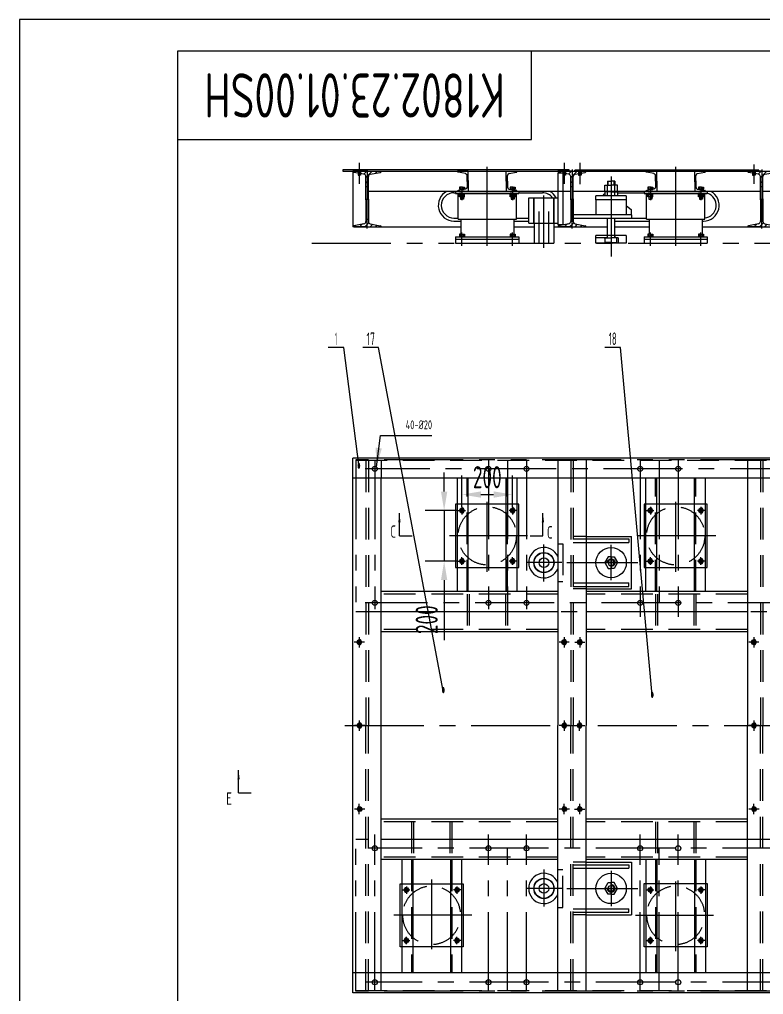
# Model space of a CAD drawing. Header units: millimetres. Extents: x 0 to 10500, y -288 to 7425.
# Drawn here: x 0 to 2942, y 3571 to 7425 of the extents above; entities that cross this region are included whole.
import ezdxf
from ezdxf.enums import TextEntityAlignment as Align

# ---------------------------------------------------------------- set-up
doc = ezdxf.new("R2010")
doc.units = ezdxf.units.MM
doc.header["$LTSCALE"] = 250
for name, pattern in [('F', [0.75, 0.5, -0.25]), ('G', [2, 1.25, -0.25, 0.25, -0.25]), ('K', [2.5, 1.25, -0.25, 0.25, -0.25, 0.25, -0.25])]:
    doc.linetypes.add(name, pattern=pattern)
for name, color, linetype in [('01', 7, 'Continuous'), ('02', 1, 'Continuous'), ('04', 2, 'F'), ('05', 142, 'G'), ('07', 6, 'K'), ('08', 1, 'Continuous'), ('11', 3, 'Continuous'), ('14', 3, 'Continuous')]:
    doc.layers.add(name, color=color, linetype=linetype)
doc.styles.get("Standard").update_dxf_attribs({"font": 'isocp', "width": 0.707, "bigfont": 'intecad.shx'})
doc.dimstyles.new('INTE', dxfattribs={"dimscale": 25, "dimtxt": 3.5, "dimasz": 3, "dimexe": 3, "dimexo": 0, "dimgap": 1, "dimtad": 1, "dimdsep": 46, "dimtxsty": 'Standard', "dimcen": 0, "dimclrd": 1, "dimclre": 1, "dimclrt": 3, "dimaunit": 1, "dimadec": 0, "dimazin": 0, "dimtfac": 1, "dimtmove": 0, "dimatfit": 0, "dimfxl": 0, "dimarcsym": 0})

# ---------------------------------------------------------------- blocks, each defined once
blk = doc.blocks.new('*U17')
at = {"layer": '01'}
for p, q in [((0, 10), (-9, 4.8)), ((-9, 4.8), (-9, 0)), ((-9, -4.8), (-9, 0)), ((9, 4.8), (0, 10)), ((9, 0), (9, 4.8)), ((0, -10), (-9, -4.8)), ((9, -4.8), (0, -10)), ((9, 0), (9, -4.8))]:
    blk.add_line(p, q, dxfattribs=at)
blk.add_circle((0, 0), 4.8, dxfattribs=at)
at = {"layer": '02'}
blk.add_arc((0, 0), 6, 266.5577, 182.6113, dxfattribs=at)
at = {"layer": '05'}
for p, q in [((9.6, 0), (-9.8, 0)), ((0, 10.6), (0, -10.5))]:
    blk.add_line(p, q, dxfattribs=at)
blk = doc.blocks.new('dd')
at = {"layer": '01', "color": 7, "linetype": 'Continuous'}
for p, q in [((1485.6, 8179.1), (1235.6, 8179.1)), ((1235.6, 8129.1), (1235.6, 7979.1)), ((1235.6, 7929.1), (1485.6, 7929.1))]:
    blk.add_line(p, q, dxfattribs=at)
blk.add_lwpolyline([(1485.6, 7979.1), (1485.6, 8129.1)], dxfattribs=at)
at = {"layer": '04', "color": 2, "linetype": 'F'}
for p, q in [((1235.6, 8179.1), (1235.6, 8129.1)), ((1485.6, 8129.1), (1485.6, 8179.1)), ((1235.6, 7979.1), (1235.6, 7929.1))]:
    blk.add_line(p, q, dxfattribs=at)
blk.add_lwpolyline([(1485.6, 7929.1), (1485.6, 7979.1)], dxfattribs=at)
blk.add_circle((1360.6, 8054.1), 115, dxfattribs=at)
at = {"layer": '05'}
for p, q in [((1260.6, 8171.8), (1260.6, 8140.3)), ((1360.6, 7894.9), (1360.6, 8203.2)), ((1460.6, 8171.8), (1460.6, 8140.3)), ((1246.2, 8154.1), (1275.8, 8154.1)), ((1474.9, 8154.1), (1445.3, 8154.1)), ((1218.9, 8054.1), (1494.5, 8054.1)), ((1246.2, 7954.1), (1275.8, 7954.1)), ((1260.6, 7936.3), (1260.6, 7967.9)), ((1474.9, 7954.1), (1445.3, 7954.1)), ((1460.6, 7936.3), (1460.6, 7967.9))]:
    blk.add_line(p, q, dxfattribs=at)
at = {"layer": '01', "rotation": 180}
for p in [(1260.6, 8154.1), (1460.6, 8154.1), (1260.6, 7954.1), (1460.6, 7954.1)]:
    blk.add_blockref('*U17', p, dxfattribs=at)
blk = doc.blocks.new('*U21')
at = {"layer": '01'}
for p, q in [((0, 25.4), (-23, 12.1)), ((-23, 12.1), (-23, 0)), ((-23, -12.1), (-23, 0)), ((23, 12.1), (0, 25.4)), ((23, 0), (23, 12.1)), ((0, -25.4), (-23, -12.1)), ((23, -12.1), (0, -25.4)), ((23, 0), (23, -12.1))]:
    blk.add_line(p, q, dxfattribs=at)
blk.add_circle((0, 0), 12, dxfattribs=at)
at = {"layer": '02'}
blk.add_arc((0, 0), 15, 269.245, 180.6744, dxfattribs=at)
at = {"layer": '05'}
for p, q in [((23.2, 0), (-23.3, 0)), ((0, 25.6), (0, -25.7))]:
    blk.add_line(p, q, dxfattribs=at)
blk = doc.blocks.new('*U125')
at = {"layer": '01'}
for p, q in [((0, 110), (-56, 110)), ((-12.5, 97.8), (-52.1, 105.3)), ((-4.8, 0), (-4.8, 88.5)), ((0, 110), (56, 110)), ((4.8, 0), (4.8, 88.5)), ((12.5, 97.8), (52.1, 105.3)), ((-4.8, 0), (-4.8, -88.5)), ((4.8, 0), (4.8, -88.5)), ((0, -110), (-56, -110)), ((-12.5, -97.8), (-52.1, -105.3)), ((0, -110), (56, -110)), ((12.5, -97.8), (52.1, -105.3))]:
    blk.add_line(p, q, dxfattribs=at)
for centre, radius, start, end in [((-51.2, 110), 4.8, 180, 259.2944), ((-14.3, 88.5), 9.5, 0, 79.2944), ((14.3, 88.5), 9.5, 100.7056, 180), ((51.2, 110), 4.8, 280.7056, 360), ((-51.2, -110), 4.8, 100.7056, 180), ((-14.3, -88.5), 9.5, 280.7056, 0), ((14.3, -88.5), 9.5, 180, 259.2944), ((51.2, -110), 4.8, 0, 79.2944)]:
    blk.add_arc(centre, radius, start, end, dxfattribs=at)
at = {"layer": '05'}
for p, q in [((0, 116.9), (0, 0)), ((-7.9, 0), (7.2, 0)), ((0, -116.9), (0, 0))]:
    blk.add_line(p, q, dxfattribs=at)
blk = doc.blocks.new('*U126')
at = {"layer": '01'}
for p, q in [((0, 110), (-56, 110)), ((-12.5, 97.8), (-52.1, 105.3)), ((-4.8, 0), (-4.8, 88.5)), ((0, 110), (56, 110)), ((4.8, 0), (4.8, 88.5)), ((12.5, 97.8), (52.1, 105.3)), ((-4.8, 0), (-4.8, -88.5)), ((4.8, 0), (4.8, -88.5)), ((0, -110), (-56, -110)), ((-12.5, -97.8), (-52.1, -105.3)), ((0, -110), (56, -110)), ((12.5, -97.8), (52.1, -105.3))]:
    blk.add_line(p, q, dxfattribs=at)
for centre, radius, start, end in [((-51.2, 110), 4.8, 180, 259.2944), ((-14.3, 88.5), 9.5, 0, 79.2944), ((14.3, 88.5), 9.5, 100.7056, 180), ((51.2, 110), 4.8, 280.7056, 360), ((-51.2, -110), 4.8, 100.7056, 180), ((-14.3, -88.5), 9.5, 280.7056, 0), ((14.3, -88.5), 9.5, 180, 259.2944), ((51.2, -110), 4.8, 0, 79.2944)]:
    blk.add_arc(centre, radius, start, end, dxfattribs=at)
at = {"layer": '05'}
for p, q in [((0, 116.9), (0, 0)), ((-7.9, 0), (7.2, 0)), ((0, -116.9), (0, 0))]:
    blk.add_line(p, q, dxfattribs=at)
blk = doc.blocks.new('*U127')
at = {"layer": '01'}
for p, q in [((0, 110), (-56, 110)), ((-12.5, 97.8), (-52.1, 105.3)), ((-4.8, 0), (-4.8, 88.5)), ((0, 110), (56, 110)), ((4.8, 0), (4.8, 88.5)), ((12.5, 97.8), (52.1, 105.3)), ((-4.8, 0), (-4.8, -88.5)), ((4.8, 0), (4.8, -88.5)), ((0, -110), (-56, -110)), ((-12.5, -97.8), (-52.1, -105.3)), ((0, -110), (56, -110)), ((12.5, -97.8), (52.1, -105.3))]:
    blk.add_line(p, q, dxfattribs=at)
for centre, radius, start, end in [((-51.2, 110), 4.8, 180, 259.2944), ((-14.3, 88.5), 9.5, 0, 79.2944), ((14.3, 88.5), 9.5, 100.7056, 180), ((51.2, 110), 4.8, 280.7056, 360), ((-51.2, -110), 4.8, 100.7056, 180), ((-14.3, -88.5), 9.5, 280.7056, 0), ((14.3, -88.5), 9.5, 180, 259.2944), ((51.2, -110), 4.8, 0, 79.2944)]:
    blk.add_arc(centre, radius, start, end, dxfattribs=at)
at = {"layer": '05'}
for p, q in [((0, 116.9), (0, 0)), ((-7.9, 0), (7.2, 0)), ((0, -116.9), (0, 0))]:
    blk.add_line(p, q, dxfattribs=at)
blk = doc.blocks.new('434')
at = {"layer": '01', "color": 7, "linetype": 'Continuous'}
blk.add_circle((1232.4, 3521.4), 7, dxfattribs=at)
at = {"layer": '01'}
blk.add_circle((1232.4, 3521.4), 4.8, dxfattribs=at)
at = {"layer": '02'}
blk.add_arc((1232.4, 3521.4), 6, 356.5577, 272.6113, dxfattribs=at)
at = {"layer": '04', "color": 2, "linetype": 'F'}
for p, q in [((1227.5, 3530.4), (1222.4, 3521.4)), ((1222.4, 3521.4), (1227.5, 3512.4)), ((1232.4, 3530.4), (1227.5, 3530.4)), ((1227.5, 3512.4), (1232.4, 3512.4)), ((1232.4, 3530.4), (1237.2, 3530.4)), ((1237.2, 3512.4), (1232.4, 3512.4)), ((1237.2, 3530.4), (1242.4, 3521.4)), ((1242.4, 3521.4), (1237.2, 3512.4))]:
    blk.add_line(p, q, dxfattribs=at)
at = {"layer": '05'}
for p, q in [((1221.8, 3521.4), (1242.9, 3521.4)), ((1232.4, 3530.9), (1232.4, 3511.6))]:
    blk.add_line(p, q, dxfattribs=at)
blk = doc.blocks.new('*U115')
at = {"layer": '01'}
for p, q in [((-9.2, 3.1), (-9.2, 0)), ((0, 3.1), (-9.2, 3.1)), ((-9.2, 0), (0, 0)), ((0, 0), (-1.8, 3.1)), ((0, 3.1), (1.8, 0)), ((0, 3.1), (9.2, 3.1)), ((9.2, 0), (0, 0)), ((9.2, 3.1), (9.2, 0))]:
    blk.add_line(p, q, dxfattribs=at)
at = {"layer": '05'}
blk.add_line((0, 5.2), (0, -2.1), dxfattribs=at)
blk = doc.blocks.new('M')
at = {"layer": '04', "color": 2, "linetype": 'F'}
for p, q in [((5590.6, 9487.6), (5633.6, 9487.6)), ((5590.6, 9447.6), (5590.6, 9487.6)), ((5602.1, 9478.3), (5630.3, 9483.6)), ((5590.6, 9447.6), (5590.6, 9407.6)), ((5595.6, 9447.6), (5595.6, 9470.4)), ((5595.6, 9447.6), (5595.6, 9424.7)), ((5590.6, 9407.6), (5633.6, 9407.6)), ((5602.1, 9416.8), (5630.3, 9411.5))]:
    blk.add_line(p, q, dxfattribs=at)
for centre, radius, start, end in [((5629.6, 9487.6), 4, 280.7056, 0), ((5603.6, 9470.4), 8, 100.7056, 180), ((5603.6, 9424.7), 8, 180, 259.2944), ((5629.6, 9407.6), 4, 0, 79.2944)]:
    blk.add_arc(centre, radius, start, end, dxfattribs=at)
at = {"layer": '05', "color": 4, "linetype": 'G'}
blk.add_line((5588.5, 9447.6), (5597.2, 9447.6), dxfattribs=at)
blk = doc.blocks.new('*D139')
at = {"layer": '08', "color": 1, "lineweight": -2}
for p, q in [((1749.6, 5498.2), (1749.6, 5622)), ((1949.6, 5498.2), (1949.6, 5622)), ((1824.6, 5547), (1874.6, 5547))]:
    blk.add_line(p, q, dxfattribs=at)
at = {"layer": '08', "color": 1}
for points in [[(1824.6, 5559.5), (1824.6, 5534.5), (1749.6, 5547)], [(1874.6, 5559.5), (1874.6, 5534.5), (1949.6, 5547)]]:
    blk.add_solid(points, dxfattribs=at)
at = {"layer": 'Defpoints', "color": 0}
for p in [(1949.6, 5547), (1749.6, 5498.2), (1949.6, 5498.2)]:
    blk.add_point(p, dxfattribs=at)
at = {"layer": '08', "color": 3, "insert": (1849.6, 5615.7), "char_height": 87.5, "attachment_point": 5}
blk.add_mtext('200', dxfattribs=at)
blk = doc.blocks.new('*D140')
at = {"layer": '08', "color": 1, "lineweight": -2}
for p, q in [((1679, 5558.8), (1679, 5633.8)), ((1731.9, 5483.8), (1604, 5483.8)), ((1679, 5483.8), (1679, 5283.8)), ((1731.9, 5283.8), (1604, 5283.8)), ((1679, 5208.8), (1679, 4970.8))]:
    blk.add_line(p, q, dxfattribs=at)
at = {"layer": '08', "color": 1}
for points in [[(1666.5, 5558.8), (1691.5, 5558.8), (1679, 5483.8)], [(1666.5, 5208.8), (1691.5, 5208.8), (1679, 5283.8)]]:
    blk.add_solid(points, dxfattribs=at)
at = {"layer": 'Defpoints', "color": 0}
for p in [(1731.9, 5483.8), (1679, 5283.8), (1731.9, 5283.8)]:
    blk.add_point(p, dxfattribs=at)
at = {"layer": '08', "color": 3, "insert": (1610.2, 5052.3), "char_height": 87.5, "attachment_point": 5, "rotation": 90}
blk.add_mtext('200', dxfattribs=at)
blk = doc.blocks.new('*U165', base_point=(251.96, 168.31))
at = {"layer": '01'}
for p, q in [((251.96, 168.31), (251.96, 182.31)), ((195.96, 168.31), (251.96, 168.31))]:
    blk.add_line(p, q, dxfattribs=at)
blk = doc.blocks.new('*U166')
at = {"layer": '01'}
for points in [[(415, 292), (25, 292)], [(25, 292), (25, 5)]]:
    blk.add_lwpolyline(points, dxfattribs=at)
at = {"layer": '02'}
for points in [[(420, 297), (0, 297)], [(0, 297), (0, 0)]]:
    blk.add_lwpolyline(points, dxfattribs=at)

msp = doc.modelspace()

# ---------------------------------------------------------------- hatches: boundary and pattern name
at = {"layer": '02', "linetype": 'Continuous'}
h = msp.add_hatch(dxfattribs=at)
h.set_pattern_fill('_USER', color=1, scale=15, angle=45, style=0, pattern_type=0)
h.set_pattern_definition([(45, (667.923, -2662.34), (-10.606602, 10.606602), [])])
edge = h.paths.add_edge_path()
edge.add_line((1369.87, 6635.233), (1379.37, 6635.233))
edge.add_line((1379.37, 6635.233), (1379.37, 6626.772))
edge.add_arc((1388.87, 6626.772), 9.5, 180, 259.294362)
edge.add_line((1387.106, 6617.437), (1426.712, 6609.95))
edge.add_arc((1425.82, 6605.233), 4.8, 0, 79.294362, ccw=False)
edge.add_line((1430.62, 6605.233), (1374.62, 6605.233))
edge.add_line((1374.62, 6605.233), (1318.62, 6605.233))
edge.add_arc((1323.42, 6605.233), 4.8, 100.705638, 180, ccw=False)
edge.add_line((1322.529, 6609.95), (1362.135, 6617.437))
edge.add_arc((1360.37, 6626.772), 9.5, 280.705638, 360)
edge.add_line((1369.87, 6626.772), (1369.87, 6635.233))
edge = h.paths.add_edge_path()
edge.add_line((1369.87, 6765.233), (1379.37, 6765.233))
edge.add_line((1379.37, 6765.233), (1379.37, 6803.694))
edge.add_arc((1388.87, 6803.694), 9.5, 100.705638, 180, ccw=False)
edge.add_line((1387.106, 6813.029), (1426.712, 6820.517))
edge.add_arc((1425.82, 6825.233), 4.8, 280.705638, 360)
edge.add_line((1430.62, 6825.233), (1374.62, 6825.233))
edge.add_line((1374.62, 6825.233), (1318.62, 6825.233))
edge.add_arc((1323.42, 6825.233), 4.8, 180, 259.294362)
edge.add_line((1322.529, 6820.517), (1362.135, 6813.029))
edge.add_arc((1360.37, 6803.694), 9.5, 0, 79.294362, ccw=False)
edge.add_line((1369.87, 6803.694), (1369.87, 6765.233))
h = msp.add_hatch(dxfattribs=at)
h.set_pattern_fill('_USER', color=1, scale=15, angle=45, style=0, pattern_type=0)
h.set_pattern_definition([(45, (1477.923, -2662.34), (-10.606602, 10.606602), [])])
edge = h.paths.add_edge_path()
edge.add_line((2179.87, 6635.233), (2189.37, 6635.233))
edge.add_line((2189.37, 6635.233), (2189.37, 6626.772))
edge.add_arc((2198.87, 6626.772), 9.5, 180, 259.294362)
edge.add_line((2197.106, 6617.437), (2236.712, 6609.95))
edge.add_arc((2235.82, 6605.233), 4.8, 0, 79.294362, ccw=False)
edge.add_line((2240.62, 6605.233), (2184.62, 6605.233))
edge.add_line((2184.62, 6605.233), (2128.62, 6605.233))
edge.add_arc((2133.42, 6605.233), 4.8, 100.705638, 180, ccw=False)
edge.add_line((2132.529, 6609.95), (2172.135, 6617.437))
edge.add_arc((2170.37, 6626.772), 9.5, 280.705638, 360)
edge.add_line((2179.87, 6626.772), (2179.87, 6635.233))
edge = h.paths.add_edge_path()
edge.add_line((2179.87, 6765.233), (2189.37, 6765.233))
edge.add_line((2189.37, 6765.233), (2189.37, 6803.694))
edge.add_arc((2198.87, 6803.694), 9.5, 100.705638, 180, ccw=False)
edge.add_line((2197.106, 6813.029), (2236.712, 6820.517))
edge.add_arc((2235.82, 6825.233), 4.8, 280.705638, 360)
edge.add_line((2240.62, 6825.233), (2184.62, 6825.233))
edge.add_line((2184.62, 6825.233), (2128.62, 6825.233))
edge.add_arc((2133.42, 6825.233), 4.8, 180, 259.294362)
edge.add_line((2132.529, 6820.517), (2172.135, 6813.029))
edge.add_arc((2170.37, 6803.694), 9.5, 0, 79.294362, ccw=False)
edge.add_line((2179.87, 6803.694), (2179.87, 6765.233))
h = msp.add_hatch(dxfattribs=at)
h.set_pattern_fill('_USER', color=1, scale=15, angle=45, style=0, pattern_type=0)
h.set_pattern_definition([(45, (2227.923, -2662.34), (-10.606602, 10.606602), [])])
edge = h.paths.add_edge_path()
edge.add_line((2929.87, 6635.233), (2939.37, 6635.233))
edge.add_line((2939.37, 6635.233), (2939.37, 6626.772))
edge.add_arc((2948.87, 6626.772), 9.5, 180, 259.294362)
edge.add_line((2947.106, 6617.437), (2986.712, 6609.95))
edge.add_arc((2985.82, 6605.233), 4.8, 0, 79.294362, ccw=False)
edge.add_line((2990.62, 6605.233), (2934.62, 6605.233))
edge.add_line((2934.62, 6605.233), (2878.62, 6605.233))
edge.add_arc((2883.42, 6605.233), 4.8, 100.705638, 180, ccw=False)
edge.add_line((2882.529, 6609.95), (2922.135, 6617.437))
edge.add_arc((2920.37, 6626.772), 9.5, 280.705638, 360)
edge.add_line((2929.87, 6626.772), (2929.87, 6635.233))
edge = h.paths.add_edge_path()
edge.add_line((2929.87, 6765.233), (2939.37, 6765.233))
edge.add_line((2939.37, 6765.233), (2939.37, 6803.694))
edge.add_arc((2948.87, 6803.694), 9.5, 100.705638, 180, ccw=False)
edge.add_line((2947.106, 6813.029), (2986.712, 6820.517))
edge.add_arc((2985.82, 6825.233), 4.8, 280.705638, 360)
edge.add_line((2990.62, 6825.233), (2934.62, 6825.233))
edge.add_line((2934.62, 6825.233), (2878.62, 6825.233))
edge.add_arc((2883.42, 6825.233), 4.8, 180, 259.294362)
edge.add_line((2882.529, 6820.517), (2922.135, 6813.029))
edge.add_arc((2920.37, 6803.694), 9.5, 0, 79.294362, ccw=False)
edge.add_line((2929.87, 6803.694), (2929.87, 6765.233))

# ---------------------------------------------------------------- linework, layer by layer
for p, q in [((1734.62, 6635.518), (1734.62, 6737.233)), ((1964.62, 6635.518), (1964.62, 6737.233)), ((2479.62, 6635.518), (2479.62, 6737.233)), ((2709.62, 6635.518), (2709.62, 6737.233))]:
    msp.add_line(p, q)
at = {"layer": '01'}
for p, q in [((2173.62, 6830.233), (1278.62, 6830.233)), ((1278.62, 6830.233), (1278.62, 6825.233)), ((1278.62, 6825.233), (2158.62, 6825.233)), ((1318.62, 6825.233), (1318.62, 6605.233)), ((2133.62, 6825.233), (3658.62, 6825.233)), ((2173.62, 6825.233), (2173.62, 6830.233)), ((2923.62, 6830.005), (2195.62, 6829.784)), ((2195.62, 6825.233), (2195.62, 6829.784)), ((2923.62, 6825.233), (2923.62, 6830.005)), ((1369.87, 6765.233), (1379.37, 6765.233)), ((2179.87, 6745.233), (1379.37, 6745.233)), ((2128.62, 6745.233), (2128.62, 6612.992)), ((2148.62, 6745.233), (2148.62, 6612.992)), ((2179.87, 6765.233), (2189.37, 6765.233)), ((2929.87, 6745.233), (2189.37, 6745.233)), ((2929.87, 6765.233), (2939.37, 6765.233)), ((3679.87, 6745.233), (2939.37, 6745.233)), ((1717.87, 6740.233), (1724.62, 6740.233)), ((1739.605, 6734.133), (1749.62, 6734.133)), ((1739.605, 6723.333), (1739.605, 6734.133)), ((1749.62, 6723.333), (1739.605, 6723.333)), ((1749.62, 6737.233), (1740.42, 6737.233)), ((1740.42, 6737.233), (1740.42, 6734.133)), ((1740.42, 6734.133), (1749.62, 6734.133)), ((1743.62, 6723.333), (1743.62, 6734.133)), ((1743.62, 6723.333), (1743.62, 6714.851)), ((1743.62, 6714.851), (1749.62, 6714.851)), ((1749.62, 6734.133), (1747.831, 6737.233)), ((1749.62, 6737.233), (1758.82, 6737.233)), ((1749.62, 6737.233), (1751.41, 6734.133)), ((1758.82, 6734.133), (1749.62, 6734.133)), ((1759.635, 6734.133), (1749.62, 6734.133)), ((1749.62, 6723.333), (1759.635, 6723.333)), ((1755.62, 6714.851), (1749.62, 6714.851)), ((1755.62, 6723.333), (1755.62, 6734.133)), ((1755.62, 6723.333), (1755.62, 6714.851)), ((1758.82, 6737.233), (1758.82, 6734.133)), ((1759.635, 6723.333), (1759.635, 6734.133)), ((1939.605, 6734.133), (1949.62, 6734.133)), ((1939.605, 6723.333), (1939.605, 6734.133)), ((1949.62, 6723.333), (1939.605, 6723.333)), ((1940.42, 6737.233), (1940.42, 6734.133)), ((1949.62, 6737.233), (1940.42, 6737.233)), ((1940.42, 6734.133), (1949.62, 6734.133)), ((1943.62, 6723.333), (1943.62, 6734.133)), ((1943.62, 6723.333), (1943.62, 6714.851)), ((1943.62, 6714.851), (1949.62, 6714.851)), ((1949.62, 6737.233), (1947.831, 6734.133)), ((1949.62, 6734.133), (1951.41, 6737.233)), ((1949.62, 6737.233), (1958.82, 6737.233)), ((1959.635, 6734.133), (1949.62, 6734.133)), ((1958.82, 6734.133), (1949.62, 6734.133)), ((1949.62, 6723.333), (1959.635, 6723.333)), ((1955.62, 6714.851), (1949.62, 6714.851)), ((1955.62, 6723.333), (1955.62, 6734.133)), ((1955.62, 6723.333), (1955.62, 6714.851)), ((1958.82, 6737.233), (1958.82, 6734.133)), ((1959.635, 6723.333), (1959.635, 6734.133)), ((1974.62, 6740.233), (2067.87, 6740.233)), ((2013.62, 6620.233), (2013.62, 6720.233)), ((2324.37, 6728.233), (2324.37, 6744.318)), ((2354.37, 6728.233), (2354.37, 6744.318)), ((2364.795, 6740.233), (2469.62, 6740.233)), ((2484.605, 6734.133), (2494.62, 6734.133)), ((2484.605, 6723.333), (2484.605, 6734.133)), ((2494.62, 6723.333), (2484.605, 6723.333)), ((2494.62, 6737.233), (2485.42, 6737.233)), ((2485.42, 6737.233), (2485.42, 6734.133)), ((2485.42, 6734.133), (2494.62, 6734.133)), ((2488.62, 6723.333), (2488.62, 6734.133)), ((2488.62, 6723.333), (2488.62, 6714.851)), ((2488.62, 6714.851), (2494.62, 6714.851)), ((2494.62, 6734.133), (2492.831, 6737.233)), ((2494.62, 6737.233), (2503.82, 6737.233)), ((2494.62, 6737.233), (2496.41, 6734.133)), ((2503.82, 6734.133), (2494.62, 6734.133)), ((2504.635, 6734.133), (2494.62, 6734.133)), ((2494.62, 6723.333), (2504.635, 6723.333)), ((2500.62, 6714.851), (2494.62, 6714.851)), ((2500.62, 6723.333), (2500.62, 6734.133)), ((2500.62, 6723.333), (2500.62, 6714.851)), ((2503.82, 6737.233), (2503.82, 6734.133)), ((2504.635, 6723.333), (2504.635, 6734.133)), ((2684.605, 6734.133), (2694.62, 6734.133)), ((2684.605, 6723.333), (2684.605, 6734.133)), ((2694.62, 6723.333), (2684.605, 6723.333)), ((2685.42, 6737.233), (2685.42, 6734.133)), ((2694.62, 6737.233), (2685.42, 6737.233)), ((2685.42, 6734.133), (2694.62, 6734.133)), ((2688.62, 6723.333), (2688.62, 6734.133)), ((2688.62, 6723.333), (2688.62, 6714.851)), ((2688.62, 6714.851), (2694.62, 6714.851)), ((2694.62, 6737.233), (2692.831, 6734.133)), ((2694.62, 6734.133), (2696.41, 6737.233)), ((2694.62, 6737.233), (2703.82, 6737.233)), ((2704.635, 6734.133), (2694.62, 6734.133)), ((2703.82, 6734.133), (2694.62, 6734.133)), ((2694.62, 6723.333), (2704.635, 6723.333)), ((2700.62, 6714.851), (2694.62, 6714.851)), ((2700.62, 6723.333), (2700.62, 6734.133)), ((2700.62, 6723.333), (2700.62, 6714.851)), ((2703.82, 6737.233), (2703.82, 6734.133)), ((2704.635, 6723.333), (2704.635, 6734.133)), ((2399.37, 6689.352), (2419.37, 6672.233)), ((2419.37, 6652.233), (2419.37, 6672.233)), ((1369.87, 6635.233), (1369.87, 6626.772)), ((1369.87, 6635.233), (1379.37, 6635.233)), ((1379.37, 6635.233), (1379.37, 6626.772)), ((1717.87, 6640.233), (1734.62, 6640.233)), ((1964.62, 6640.233), (2013.62, 6640.233)), ((2179.87, 6635.233), (2179.87, 6626.772)), ((2179.87, 6635.233), (2189.37, 6635.233)), ((2189.37, 6635.233), (2189.37, 6626.772)), ((2324.37, 6571.233), (2324.37, 6638.233)), ((2354.37, 6571.233), (2354.37, 6638.233)), ((2419.37, 6640.233), (2479.62, 6640.233)), ((2929.87, 6635.233), (2929.87, 6626.772)), ((2929.87, 6635.233), (2939.37, 6635.233)), ((2939.37, 6635.233), (2939.37, 6626.772)), ((1717.87, 6628.233), (1744.62, 6628.233)), ((1954.62, 6628.233), (2013.62, 6628.233)), ((2034.62, 6620.233), (2034.62, 6541.233)), ((2112.62, 6620.233), (2112.62, 6541.233)), ((2148.62, 6612.992), (2128.62, 6612.992)), ((2354.62, 6628.233), (2489.62, 6628.233)), ((2699.62, 6628.233), (2704.62, 6628.233)), ((1749.62, 6575.833), (1739.605, 6575.833)), ((1739.605, 6575.833), (1739.605, 6568.333)), ((1739.605, 6568.333), (1749.62, 6568.333)), ((1743.62, 6568.333), (1743.62, 6575.833)), ((1749.62, 6575.833), (1759.635, 6575.833)), ((1759.635, 6568.333), (1749.62, 6568.333)), ((1755.62, 6568.333), (1755.62, 6575.833)), ((1759.635, 6575.833), (1759.635, 6568.333)), ((1939.605, 6575.833), (1939.605, 6568.333)), ((1949.62, 6575.833), (1939.605, 6575.833)), ((1939.605, 6568.333), (1949.62, 6568.333)), ((1943.62, 6568.333), (1943.62, 6575.833)), ((1949.62, 6575.833), (1959.635, 6575.833)), ((1959.635, 6568.333), (1949.62, 6568.333)), ((1955.62, 6568.333), (1955.62, 6575.833)), ((1959.635, 6575.833), (1959.635, 6568.333)), ((2279.37, 6541.233), (2279.37, 6571.233)), ((2399.37, 6571.233), (2399.37, 6541.233)), ((2494.62, 6575.833), (2484.605, 6575.833)), ((2484.605, 6575.833), (2484.605, 6568.333)), ((2484.605, 6568.333), (2494.62, 6568.333)), ((2488.62, 6568.333), (2488.62, 6575.833)), ((2494.62, 6575.833), (2504.635, 6575.833)), ((2504.635, 6568.333), (2494.62, 6568.333)), ((2500.62, 6568.333), (2500.62, 6575.833)), ((2504.635, 6575.833), (2504.635, 6568.333)), ((2684.605, 6575.833), (2684.605, 6568.333)), ((2694.62, 6575.833), (2684.605, 6575.833)), ((2684.605, 6568.333), (2694.62, 6568.333)), ((2688.62, 6568.333), (2688.62, 6575.833)), ((2694.62, 6575.833), (2704.635, 6575.833)), ((2704.635, 6568.333), (2694.62, 6568.333)), ((2700.62, 6568.333), (2700.62, 6575.833)), ((2704.635, 6575.833), (2704.635, 6568.333)), ((2034.62, 6541.233), (2112.62, 6541.233)), ((6140.62, 5690.818), (1318.62, 5690.818)), ((6140.62, 5611.818), (1318.62, 5611.818)), ((2128.62, 5611.818), (2128.62, 4633.818)), ((2240.62, 5611.818), (2240.62, 4633.818)), ((2878.62, 5611.818), (2878.62, 4633.818)), ((1502.187, 5383.818), (1552.187, 5383.818)), ((2019.574, 5383.818), (2069.574, 5383.818)), ((2128.62, 3655.818), (2128.62, 4633.818)), ((2240.62, 3655.818), (2240.62, 4633.818)), ((2878.62, 3655.818), (2878.62, 4633.818)), ((866.14, 4367.423), (916.14, 4367.423)), ((6140.62, 3655.818), (1318.62, 3655.818)), ((6140.62, 3576.818), (1318.62, 3576.818))]:
    msp.add_line(p, q, dxfattribs=at)
at = {"layer": '01', "color": 7, "linetype": 'Continuous'}
for p, q in [((1307.194, 6825.233), (6180.62, 6825.233)), ((1724.62, 6745.233), (1974.62, 6745.233)), ((1724.62, 6745.233), (1724.62, 6737.233)), ((1724.62, 6745.233), (1724.62, 6737.233)), ((1974.62, 6745.233), (1974.62, 6737.233)), ((1974.62, 6745.233), (1974.62, 6737.233)), ((2469.62, 6745.233), (2719.62, 6745.233)), ((2469.62, 6745.233), (2469.62, 6737.233)), ((2469.62, 6745.233), (2469.62, 6737.233)), ((2719.62, 6745.233), (2719.62, 6737.233)), ((2719.62, 6745.233), (2719.62, 6737.233)), ((1724.62, 6737.233), (1974.62, 6737.233)), ((2013.62, 6720.233), (2128.62, 6720.233)), ((2399.37, 6728.233), (2279.37, 6728.233)), ((2279.37, 6712.233), (2279.37, 6728.233)), ((2399.37, 6712.233), (2279.37, 6712.233)), ((2279.37, 6712.233), (2279.37, 6652.233)), ((2313.945, 6744.318), (2313.945, 6728.233)), ((2339.37, 6744.318), (2313.945, 6744.318)), ((2364.795, 6728.233), (2313.945, 6728.233)), ((2339.37, 6744.318), (2364.795, 6744.318)), ((2364.795, 6744.318), (2364.795, 6728.233)), ((2399.37, 6728.233), (2399.37, 6712.233)), ((2399.37, 6712.233), (2399.37, 6652.233)), ((2469.62, 6737.233), (2719.62, 6737.233)), ((1734.62, 6635.518), (1964.62, 6635.518)), ((1744.62, 6635.518), (1744.62, 6575.833)), ((1954.62, 6635.518), (1954.62, 6575.833)), ((2297.461, 6652.233), (2189.37, 6652.233)), ((2419.37, 6638.233), (2189.37, 6638.233)), ((2419.37, 6652.233), (2297.461, 6652.233)), ((2419.37, 6652.233), (2419.37, 6638.233)), ((2479.62, 6635.518), (2709.62, 6635.518)), ((2489.62, 6635.518), (2489.62, 6575.833)), ((2699.62, 6635.518), (2699.62, 6575.833)), ((1322.62, 6605.233), (1744.62, 6605.233)), ((1954.62, 6605.233), (2034.62, 6605.233)), ((2013.62, 6620.233), (2128.62, 6620.233)), ((2112.62, 6605.233), (2324.37, 6605.233)), ((2354.37, 6605.233), (2489.62, 6605.233)), ((2699.62, 6605.233), (3219.624, 6605.233)), ((1724.62, 6565.233), (1974.62, 6565.233)), ((1724.62, 6565.233), (1724.62, 6557.233)), ((1724.62, 6557.233), (1974.62, 6557.233)), ((1724.62, 6557.233), (1724.62, 6541.233)), ((1974.62, 6565.233), (1974.62, 6557.233)), ((1974.62, 6557.233), (1974.62, 6541.233)), ((2399.37, 6571.233), (2279.37, 6571.233)), ((2469.62, 6565.233), (2719.62, 6565.233)), ((2469.62, 6565.233), (2469.62, 6557.233)), ((2469.62, 6557.233), (2719.62, 6557.233)), ((2469.62, 6557.233), (2469.62, 6541.233)), ((2719.62, 6565.233), (2719.62, 6557.233)), ((2719.62, 6557.233), (2719.62, 6541.233)), ((1724.62, 6541.233), (1974.62, 6541.233)), ((2399.37, 6541.233), (2279.37, 6541.233)), ((2469.62, 6541.233), (2719.62, 6541.233)), ((1318.62, 3576.818), (1318.62, 5690.818)), ((1430.62, 3655.818), (1430.62, 5611.818)), ((1731.62, 5163.818), (1731.62, 5611.818)), ((1774.62, 5163.818), (1774.62, 5611.818)), ((1924.62, 5163.818), (1924.62, 5611.818)), ((1967.62, 5163.818), (1967.62, 5611.818)), ((2476.62, 5163.818), (2476.62, 5611.818)), ((2519.62, 5163.818), (2519.62, 5611.818)), ((2669.62, 5163.818), (2669.62, 5611.818)), ((2712.62, 5163.818), (2712.62, 5611.818)), ((2240.62, 5381.818), (2419.37, 5381.818)), ((2240.62, 5371.818), (2409.37, 5371.818)), ((2240.62, 5357.818), (2409.37, 5357.818)), ((2409.37, 5371.818), (2409.37, 5357.818)), ((2419.37, 5173.818), (2419.37, 5381.818)), ((2240.62, 5197.818), (2409.37, 5197.818)), ((2240.62, 5183.818), (2409.37, 5183.818)), ((2240.62, 5173.818), (2419.37, 5173.818)), ((2409.37, 5183.818), (2409.37, 5197.818)), ((2128.62, 5163.818), (1430.62, 5163.818)), ((2878.62, 5163.818), (2240.62, 5163.818)), ((2128.62, 5083.818), (1430.62, 5083.818)), ((2878.62, 5083.818), (2240.62, 5083.818)), ((2128.62, 5003.818), (1430.62, 5003.818)), ((2878.62, 5003.818), (2240.62, 5003.818)), ((2128.62, 4263.818), (1430.62, 4263.818)), ((2878.62, 4263.818), (2240.62, 4263.818)), ((2128.62, 4183.818), (1430.62, 4183.818)), ((2878.62, 4183.818), (2240.62, 4183.818)), ((2128.62, 4103.818), (1430.62, 4103.818)), ((1511.62, 4103.818), (1511.62, 3655.818)), ((1554.62, 4103.818), (1554.62, 3655.818)), ((1704.62, 4103.818), (1704.62, 3655.818)), ((1747.62, 4103.818), (1747.62, 3655.818)), ((2878.62, 4103.818), (2240.62, 4103.818)), ((2240.62, 4093.818), (2419.37, 4093.818)), ((2419.37, 4093.818), (2419.37, 3885.818)), ((2476.62, 4103.818), (2476.62, 3655.818)), ((2519.62, 4103.818), (2519.62, 3655.818)), ((2669.62, 4103.818), (2669.62, 3655.818)), ((2712.62, 4103.818), (2712.62, 3655.818)), ((2240.62, 4083.818), (2409.37, 4083.818)), ((2240.62, 4069.818), (2409.37, 4069.818)), ((2409.37, 4083.818), (2409.37, 4069.818)), ((2240.62, 3909.818), (2409.37, 3909.818)), ((2240.62, 3895.818), (2409.37, 3895.818)), ((2409.37, 3895.818), (2409.37, 3909.818)), ((2240.62, 3885.818), (2419.37, 3885.818))]:
    msp.add_line(p, q, dxfattribs=at)
at = {"layer": '01'}
for centre, radius in [((1404.62, 5648.818), 10), ((1854.62, 5648.818), 10), ((2004.62, 5648.818), 10), ((2454.62, 5648.818), 10), ((2604.62, 5648.818), 10), ((2073.62, 5277.818), 40), ((2073.62, 5277.818), 39), ((2073.62, 5277.818), 19), ((1404.62, 5118.818), 10), ((1854.62, 5118.818), 10), ((2004.62, 5118.818), 10), ((2454.62, 5118.818), 10), ((2604.62, 5118.818), 10), ((1404.62, 4148.818), 10), ((1854.62, 4148.818), 10), ((2004.62, 4148.818), 10), ((2454.62, 4148.818), 10), ((2604.62, 4148.818), 10), ((2073.62, 3989.818), 40), ((2073.62, 3989.818), 39), ((2073.62, 3989.818), 19), ((1404.62, 3618.818), 10), ((1854.62, 3618.818), 10), ((2004.62, 3618.818), 10), ((2454.62, 3618.818), 10), ((2604.62, 3618.818), 10)]:
    msp.add_circle(centre, radius, dxfattribs=at)
at = {"layer": '01', "color": 7, "linetype": 'Continuous'}
for centre in [(2339.37, 5277.818), (2339.37, 3989.818)]:
    msp.add_circle(centre, 60, dxfattribs=at)
at = {"layer": '01'}
for centre, radius, start, end in [((1717.87, 6690.233), 62, 117.489334, 270), ((2067.87, 6690.233), 62, 28.938528, 62.510666), ((2704.62, 6690.233), 62, 270, 62.510666), ((1717.87, 6690.233), 50, 90, 270), ((2067.87, 6690.233), 50, 36.869898, 90), ((2354.62, 6690.233), 62, 130.99991, 142.200277), ((2704.62, 6690.233), 50, 275.73917, 72.542397), ((2354.62, 6690.233), 62, 269.768426, 270), ((2073.62, 5277.818), 60, 23.556464, 336.443536), ((2073.62, 3989.818), 60, 23.556464, 336.443536)]:
    msp.add_arc(centre, radius, start, end, dxfattribs=at)
at = {"layer": '02'}
for p, q in [((1744.82, 6714.851), (1744.82, 6723.333)), ((1754.42, 6714.851), (1754.42, 6723.333)), ((1944.82, 6714.851), (1944.82, 6723.333)), ((1954.42, 6714.851), (1954.42, 6723.333)), ((2489.82, 6714.851), (2489.82, 6723.333)), ((2499.42, 6714.851), (2499.42, 6723.333)), ((2689.82, 6714.851), (2689.82, 6723.333)), ((2699.42, 6714.851), (2699.42, 6723.333)), ((1282.516, 6128.238), (1220.516, 6128.238)), ((1343.091, 5655.908), (1282.516, 6128.238)), ((1419.716, 6128.238), (1357.716, 6128.238)), ((1675.757, 4771.489), (1419.716, 6128.238)), ((2376.5, 6128.238), (2314.5, 6128.238)), ((2501.676, 4753.898), (2376.5, 6128.238)), ((1502.187, 5383.818), (1502.187, 5473.818)), ((2069.574, 5383.818), (2069.574, 5473.818)), ((866.14, 4367.423), (866.14, 4457.423))]:
    msp.add_line(p, q, dxfattribs=at)
for points in [[(1502.187, 5473.818, 0, 9, 0), (1502.187, 5437.818, 0, 0, 0)], [(2069.574, 5473.818, 0, 9, 0), (2069.574, 5437.818, 0, 0, 0)], [(866.14, 4457.423, 0, 9, 0), (866.14, 4421.423, 0, 0, 0)]]:
    msp.add_lwpolyline(points, format="xyseb", dxfattribs=at)
at = {"layer": '04', "color": 2, "linetype": 'F'}
for p, q in [((1342.37, 6830.233), (1334.47, 6830.233)), ((1334.47, 6830.233), (1334.47, 6829.383)), ((1334.47, 6829.383), (1342.37, 6829.383)), ((1334.47, 6829.383), (1338.62, 6825.233)), ((1338.62, 6825.233), (1338.62, 6810.233)), ((1338.62, 6825.233), (1343.62, 6825.233)), ((1338.62, 6822.233), (1343.62, 6822.233)), ((1339.62, 6822.233), (1339.62, 6810.233)), ((1342.37, 6830.233), (1342.37, 6828.233)), ((1342.37, 6828.233), (1343.62, 6828.233)), ((1344.87, 6828.233), (1343.62, 6828.233)), ((1348.62, 6825.233), (1343.62, 6825.233)), ((1348.62, 6822.233), (1343.62, 6822.233)), ((1344.87, 6830.233), (1344.87, 6828.233)), ((1344.87, 6830.233), (1352.77, 6830.233)), ((1352.77, 6829.383), (1344.87, 6829.383)), ((1347.62, 6822.233), (1347.62, 6810.233)), ((1352.77, 6829.383), (1348.62, 6825.233)), ((1348.62, 6825.233), (1348.62, 6810.233)), ((1352.77, 6830.233), (1352.77, 6829.383)), ((2152.37, 6830.233), (2144.47, 6830.233)), ((2144.47, 6830.233), (2144.47, 6829.383)), ((2144.47, 6829.383), (2152.37, 6829.383)), ((2144.47, 6829.383), (2148.62, 6825.233)), ((2148.62, 6825.233), (2148.62, 6810.233)), ((2148.62, 6825.233), (2153.62, 6825.233)), ((2148.62, 6822.233), (2153.62, 6822.233)), ((2149.62, 6822.233), (2149.62, 6810.233)), ((2152.37, 6830.233), (2152.37, 6828.233)), ((2152.37, 6828.233), (2153.62, 6828.233)), ((2154.87, 6828.233), (2153.62, 6828.233)), ((2158.62, 6825.233), (2153.62, 6825.233)), ((2158.62, 6822.233), (2153.62, 6822.233)), ((2154.87, 6830.233), (2154.87, 6828.233)), ((2154.87, 6830.233), (2162.77, 6830.233)), ((2162.77, 6829.383), (2154.87, 6829.383)), ((2157.62, 6822.233), (2157.62, 6810.233)), ((2162.77, 6829.383), (2158.62, 6825.233)), ((2158.62, 6825.233), (2158.62, 6810.233)), ((2162.77, 6830.233), (2162.77, 6829.383)), ((2214.37, 6829.784), (2206.47, 6829.784)), ((2206.47, 6829.784), (2206.47, 6828.934)), ((2206.47, 6828.934), (2214.37, 6828.934)), ((2206.47, 6828.934), (2210.62, 6824.784)), ((2210.62, 6824.784), (2210.62, 6809.784)), ((2210.62, 6824.784), (2215.62, 6824.784)), ((2214.37, 6829.784), (2214.37, 6827.784)), ((2214.37, 6827.784), (2215.62, 6827.784)), ((2216.87, 6827.784), (2215.62, 6827.784)), ((2220.62, 6824.784), (2215.62, 6824.784)), ((2216.87, 6829.784), (2216.87, 6827.784)), ((2216.87, 6829.784), (2224.77, 6829.784)), ((2224.77, 6828.934), (2216.87, 6828.934)), ((2224.77, 6828.934), (2220.62, 6824.784)), ((2220.62, 6824.784), (2220.62, 6809.784)), ((2224.77, 6829.784), (2224.77, 6828.934)), ((2902.371, 6830.021), (2894.471, 6830.021)), ((2902.371, 6830.021), (2894.471, 6830.021)), ((2894.471, 6830.021), (2894.471, 6829.171)), ((2894.471, 6830.021), (2894.471, 6829.171)), ((2894.471, 6829.171), (2902.371, 6829.171)), ((2894.471, 6829.171), (2898.621, 6825.021)), ((2894.471, 6829.171), (2898.621, 6825.021)), ((2894.471, 6829.171), (2902.371, 6829.171)), ((2898.621, 6825.021), (2898.621, 6810.021)), ((2898.621, 6825.021), (2903.621, 6825.021)), ((2898.621, 6825.021), (2903.621, 6825.021)), ((2898.621, 6825.021), (2898.621, 6810.021)), ((2902.371, 6830.021), (2902.371, 6828.021)), ((2902.371, 6830.021), (2902.371, 6828.021)), ((2902.371, 6828.021), (2903.621, 6828.021)), ((2902.371, 6828.021), (2903.621, 6828.021)), ((2904.871, 6828.021), (2903.621, 6828.021)), ((2904.871, 6828.021), (2903.621, 6828.021)), ((2908.621, 6825.021), (2903.621, 6825.021)), ((2908.621, 6825.021), (2903.621, 6825.021)), ((2904.871, 6830.021), (2904.871, 6828.021)), ((2904.871, 6830.021), (2912.771, 6830.021)), ((2904.871, 6830.021), (2912.771, 6830.021)), ((2904.871, 6830.021), (2904.871, 6828.021)), ((2912.771, 6829.171), (2904.871, 6829.171)), ((2912.771, 6829.171), (2904.871, 6829.171)), ((2912.771, 6829.171), (2908.621, 6825.021)), ((2912.771, 6829.171), (2908.621, 6825.021)), ((2908.621, 6825.021), (2908.621, 6810.021)), ((2908.621, 6825.021), (2908.621, 6810.021)), ((2912.771, 6830.021), (2912.771, 6829.171)), ((2912.771, 6830.021), (2912.771, 6829.171)), ((1338.62, 6810.233), (1343.62, 6810.233)), ((1348.62, 6810.233), (1343.62, 6810.233)), ((2128.62, 6817.475), (2128.62, 6745.233)), ((2148.62, 6817.475), (2128.62, 6817.475)), ((2148.62, 6817.475), (2148.62, 6745.233)), ((2148.62, 6810.233), (2153.62, 6810.233)), ((2158.62, 6810.233), (2153.62, 6810.233)), ((2210.62, 6821.784), (2215.62, 6821.784)), ((2210.62, 6809.784), (2215.62, 6809.784)), ((2211.62, 6821.784), (2211.62, 6809.784)), ((2220.62, 6821.784), (2215.62, 6821.784)), ((2220.62, 6809.784), (2215.62, 6809.784)), ((2219.62, 6821.784), (2219.62, 6809.784)), ((2324.37, 6786.233), (2339.37, 6786.233)), ((2324.37, 6786.233), (2324.37, 6770.718)), ((2327.37, 6770.718), (2327.37, 6786.233)), ((2354.37, 6786.233), (2339.37, 6786.233)), ((2351.37, 6770.718), (2351.37, 6786.233)), ((2354.37, 6786.233), (2354.37, 6770.718)), ((2898.621, 6822.021), (2903.621, 6822.021)), ((2898.621, 6822.021), (2903.621, 6822.021)), ((2898.621, 6810.021), (2903.621, 6810.021)), ((2898.621, 6810.021), (2903.621, 6810.021)), ((2899.621, 6822.021), (2899.621, 6810.021)), ((2899.621, 6822.021), (2899.621, 6810.021)), ((2908.621, 6822.021), (2903.621, 6822.021)), ((2908.621, 6822.021), (2903.621, 6822.021)), ((2908.621, 6810.021), (2903.621, 6810.021)), ((2908.621, 6810.021), (2903.621, 6810.021)), ((2907.621, 6822.021), (2907.621, 6810.021)), ((2907.621, 6822.021), (2907.621, 6810.021)), ((1749.62, 6762.351), (1739.605, 6762.351)), ((1739.605, 6762.351), (1739.605, 6754.851)), ((1739.605, 6754.851), (1749.62, 6754.851)), ((1749.62, 6754.851), (1740.62, 6754.851)), ((1740.62, 6754.851), (1740.62, 6751.051)), ((1740.62, 6751.051), (1758.62, 6752.851)), ((1743.62, 6754.851), (1743.62, 6762.351)), ((1749.62, 6762.351), (1759.635, 6762.351)), ((1759.635, 6754.851), (1749.62, 6754.851)), ((1749.62, 6754.851), (1758.62, 6754.851)), ((1755.62, 6754.851), (1755.62, 6762.351)), ((1758.62, 6754.851), (1758.62, 6752.851)), ((1759.635, 6762.351), (1759.635, 6754.851)), ((1949.62, 6762.351), (1939.605, 6762.351)), ((1939.605, 6762.351), (1939.605, 6754.851)), ((1939.605, 6754.851), (1949.62, 6754.851)), ((1949.62, 6754.851), (1940.62, 6754.851)), ((1940.62, 6754.851), (1940.62, 6752.851)), ((1958.62, 6751.051), (1940.62, 6752.851)), ((1943.62, 6754.851), (1943.62, 6762.351)), ((1949.62, 6762.351), (1959.635, 6762.351)), ((1949.62, 6754.851), (1958.62, 6754.851)), ((1959.635, 6754.851), (1949.62, 6754.851)), ((1955.62, 6754.851), (1955.62, 6762.351)), ((1958.62, 6754.851), (1958.62, 6751.051)), ((1959.635, 6762.351), (1959.635, 6754.851)), ((2313.945, 6744.318), (2313.945, 6770.718)), ((2313.945, 6770.718), (2339.37, 6770.718)), ((2324.37, 6744.318), (2324.37, 6770.718)), ((2364.795, 6770.718), (2339.37, 6770.718)), ((2354.37, 6744.318), (2354.37, 6770.718)), ((2364.795, 6744.318), (2364.795, 6770.718)), ((2494.62, 6762.351), (2484.605, 6762.351)), ((2484.605, 6762.351), (2484.605, 6754.851)), ((2484.605, 6754.851), (2494.62, 6754.851)), ((2494.62, 6754.851), (2485.62, 6754.851)), ((2485.62, 6754.851), (2485.62, 6751.051)), ((2485.62, 6751.051), (2503.62, 6752.851)), ((2488.62, 6754.851), (2488.62, 6762.351)), ((2494.62, 6762.351), (2504.635, 6762.351)), ((2504.635, 6754.851), (2494.62, 6754.851)), ((2494.62, 6754.851), (2503.62, 6754.851)), ((2500.62, 6754.851), (2500.62, 6762.351)), ((2503.62, 6754.851), (2503.62, 6752.851)), ((2504.635, 6762.351), (2504.635, 6754.851)), ((2694.62, 6762.351), (2684.605, 6762.351)), ((2684.605, 6762.351), (2684.605, 6754.851)), ((2684.605, 6754.851), (2694.62, 6754.851)), ((2694.62, 6754.851), (2685.62, 6754.851)), ((2685.62, 6754.851), (2685.62, 6752.851)), ((2703.62, 6751.051), (2685.62, 6752.851)), ((2688.62, 6754.851), (2688.62, 6762.351)), ((2694.62, 6762.351), (2704.635, 6762.351)), ((2694.62, 6754.851), (2703.62, 6754.851)), ((2704.635, 6754.851), (2694.62, 6754.851)), ((2700.62, 6754.851), (2700.62, 6762.351)), ((2703.62, 6754.851), (2703.62, 6751.051)), ((2704.635, 6762.351), (2704.635, 6754.851)), ((2033.62, 6620.233), (2033.62, 6720.233)), ((2034.62, 6620.233), (2034.62, 6720.233)), ((2054.62, 6541.233), (2054.62, 6720.233)), ((2092.62, 6541.233), (2092.62, 6720.233)), ((2112.62, 6620.233), (2112.62, 6720.233)), ((2113.62, 6620.233), (2113.62, 6720.233)), ((2324.37, 6562.233), (2279.37, 6562.233)), ((2311.826, 6562.233), (2324.37, 6562.233)), ((2316.37, 6543.533), (2316.37, 6562.233)), ((2316.37, 6562.233), (2339.37, 6562.233)), ((2324.37, 6562.233), (2324.37, 6571.233)), ((2362.37, 6562.233), (2339.37, 6562.233)), ((2339.37, 6559.933), (2339.37, 6541.233)), ((2354.37, 6562.233), (2354.37, 6571.233)), ((2366.914, 6562.233), (2354.37, 6562.233)), ((2355.37, 6562.233), (2355.37, 6571.233)), ((2362.37, 6543.533), (2362.37, 6562.233)), ((2366.914, 6562.233), (2366.914, 6541.233)), ((2339.37, 6543.533), (2316.37, 6543.533)), ((2339.37, 6543.533), (2362.37, 6543.533)), ((6140.62, 5681.818), (1318.62, 5681.818)), ((1369.87, 5681.818), (1369.87, 4633.818)), ((1379.37, 5681.818), (1379.37, 4633.818)), ((1430.62, 5681.818), (1430.62, 5611.818)), ((2128.62, 5681.818), (2128.62, 5611.818)), ((2179.87, 5681.818), (2179.87, 4633.818)), ((2189.37, 5681.818), (2189.37, 4633.818)), ((2240.62, 5681.818), (2240.62, 5611.818)), ((2878.62, 5681.818), (2878.62, 5611.818)), ((2929.87, 5681.818), (2929.87, 4633.818)), ((2939.37, 5681.818), (2939.37, 4633.818)), ((1769.62, 5163.818), (1769.62, 5611.818)), ((1929.62, 5163.818), (1929.62, 5611.818)), ((2514.62, 5163.818), (2514.62, 5611.818)), ((2674.62, 5163.818), (2674.62, 5611.818)), ((2189.37, 5371.818), (2240.62, 5371.818)), ((2189.37, 5357.818), (2240.62, 5357.818)), ((2128.62, 5352.818), (2148.62, 5352.818)), ((2148.62, 5352.818), (2148.62, 5202.818)), ((2128.62, 5202.818), (2148.62, 5202.818)), ((2189.37, 5197.818), (2240.62, 5197.818)), ((2189.37, 5183.818), (2240.62, 5183.818)), ((2128.62, 5153.818), (1430.62, 5153.818)), ((1769.62, 5153.818), (1769.62, 5013.818)), ((1777.62, 5153.818), (1777.62, 5013.818)), ((1921.62, 5153.818), (1921.62, 5013.818)), ((1929.62, 5153.818), (1929.62, 5013.818)), ((2878.62, 5153.818), (2240.62, 5153.818)), ((2514.62, 5153.818), (2514.62, 5013.818)), ((2522.62, 5153.818), (2522.62, 5013.818)), ((2666.62, 5153.818), (2666.62, 5013.818)), ((2674.62, 5153.818), (2674.62, 5013.818)), ((2128.62, 5013.818), (1430.62, 5013.818)), ((2878.62, 5013.818), (2240.62, 5013.818)), ((1369.87, 3585.818), (1369.87, 4633.818)), ((1379.37, 3585.818), (1379.37, 4633.818)), ((2179.87, 3585.818), (2179.87, 4633.818)), ((2189.37, 3585.818), (2189.37, 4633.818)), ((2929.87, 3585.818), (2929.87, 4633.818)), ((2939.37, 3585.818), (2939.37, 4633.818)), ((2128.62, 4253.818), (1430.62, 4253.818)), ((1549.62, 4253.818), (1549.62, 4113.818)), ((1557.62, 4253.818), (1557.62, 4113.818)), ((1701.62, 4253.818), (1701.62, 4113.818)), ((1709.62, 4253.818), (1709.62, 4113.818)), ((2878.62, 4253.818), (2240.62, 4253.818)), ((2514.62, 4253.818), (2514.62, 4113.818)), ((2522.62, 4253.818), (2522.62, 4113.818)), ((2666.62, 4253.818), (2666.62, 4113.818)), ((2674.62, 4253.818), (2674.62, 4113.818)), ((2128.62, 4113.818), (1430.62, 4113.818)), ((1549.62, 4103.818), (1549.62, 3655.818)), ((1709.62, 4103.818), (1709.62, 3655.818)), ((2878.62, 4113.818), (2240.62, 4113.818)), ((2514.62, 4103.818), (2514.62, 3655.818)), ((2674.62, 4103.818), (2674.62, 3655.818)), ((2128.62, 4064.818), (2148.62, 4064.818)), ((2148.62, 3914.818), (2148.62, 4064.818)), ((2189.37, 4083.818), (2240.62, 4083.818)), ((2189.37, 4069.818), (2240.62, 4069.818)), ((2128.62, 3914.818), (2148.62, 3914.818)), ((2189.37, 3909.818), (2240.62, 3909.818)), ((2189.37, 3895.818), (2240.62, 3895.818)), ((1430.62, 3585.818), (1430.62, 3655.818)), ((2128.62, 3585.818), (2128.62, 3655.818)), ((2240.62, 3585.818), (2240.62, 3655.818)), ((2878.62, 3585.818), (2878.62, 3655.818)), ((6140.62, 3585.818), (1318.62, 3585.818))]:
    msp.add_line(p, q, dxfattribs=at)
at = {"layer": '04'}
for p, q in [((2240.62, 5381.818), (2189.37, 5381.818)), ((2240.62, 5173.818), (2189.37, 5173.818)), ((2240.62, 4093.818), (2189.37, 4093.818)), ((2240.62, 3885.818), (2189.37, 3885.818))]:
    msp.add_line(p, q, dxfattribs=at)
at = {"layer": '05'}
for p, q in [((1343.62, 6858.426), (1343.62, 6774.785)), ((1849.62, 6530.059), (1849.62, 6845.118)), ((2153.62, 6858.426), (2153.62, 6774.785)), ((2215.62, 6857.976), (2215.62, 6774.336)), ((2594.62, 6530.059), (2594.62, 6845.118)), ((2903.62, 6852.204), (2903.62, 6774.785)), ((2339.37, 6804.233), (2339.37, 6529.408)), ((1749.62, 6765.416), (1749.62, 6711.302)), ((1949.62, 6765.416), (1949.62, 6711.302)), ((2494.62, 6765.416), (2494.62, 6711.302)), ((2694.62, 6765.416), (2694.62, 6711.302)), ((1749.62, 6739.33), (1749.62, 6732.037)), ((1749.62, 6722.281), (1749.62, 6735.185)), ((1949.62, 6739.33), (1949.62, 6732.037)), ((1949.62, 6722.281), (1949.62, 6735.185)), ((2073.62, 6522.889), (2073.62, 6728.808)), ((2494.62, 6739.33), (2494.62, 6732.037)), ((2494.62, 6722.281), (2494.62, 6735.185)), ((2694.62, 6739.33), (2694.62, 6732.037)), ((2694.62, 6722.281), (2694.62, 6735.185)), ((1749.62, 6530.225), (1749.62, 6583.189)), ((1949.62, 6530.225), (1949.62, 6583.189)), ((2339.37, 6562.765), (2339.37, 6488.136)), ((2494.62, 6530.225), (2494.62, 6583.189)), ((2694.62, 6530.225), (2694.62, 6583.189)), ((2073.62, 5203.253), (2073.62, 5349.007)), ((2339.37, 5208.482), (2339.37, 5348.36)), ((2144.62, 5277.818), (2003.066, 5277.818)), ((1343.62, 4983.746), (1343.62, 4943.02)), ((2153.62, 4983.746), (2153.62, 4943.02)), ((2215.62, 4983.746), (2215.62, 4943.02)), ((2903.62, 4983.746), (2903.62, 4943.02)), ((1363.984, 4963.818), (1323.257, 4963.818)), ((2173.984, 4963.818), (2133.257, 4963.818)), ((2195.257, 4963.818), (2235.984, 4963.818)), ((2923.984, 4963.818), (2883.257, 4963.818)), ((1286.227, 4633.818), (6198.878, 4633.818)), ((1364.984, 4633.818), (1324.257, 4633.818)), ((1344.62, 4613.455), (1344.62, 4654.181)), ((2174.984, 4633.818), (2134.257, 4633.818)), ((2154.62, 4613.455), (2154.62, 4654.181)), ((2194.257, 4633.818), (2234.984, 4633.818)), ((2214.62, 4613.455), (2214.62, 4654.181)), ((2924.984, 4633.818), (2884.257, 4633.818)), ((2904.62, 4613.455), (2904.62, 4654.181)), ((1343.62, 4283.89), (1343.62, 4324.617)), ((2153.62, 4283.89), (2153.62, 4324.617)), ((2215.62, 4283.89), (2215.62, 4324.617)), ((2903.62, 4283.89), (2903.62, 4324.617)), ((1364.984, 4303.818), (1324.257, 4303.818)), ((2174.984, 4303.818), (2134.257, 4303.818)), ((2194.257, 4303.818), (2234.984, 4303.818)), ((2924.984, 4303.818), (2884.257, 4303.818)), ((2073.62, 4064.383), (2073.62, 3918.629)), ((2339.37, 4059.154), (2339.37, 3919.276)), ((2144.62, 3989.818), (2003.066, 3989.818))]:
    msp.add_line(p, q, dxfattribs=at)
at = {"layer": '05', "color": 4, "linetype": 'G'}
for p, q in [((1404.62, 5683.818), (1404.62, 5093.473)), ((1854.62, 5683.818), (1854.62, 5093.473)), ((2004.62, 5683.818), (2004.62, 5093.473)), ((2454.62, 5683.818), (2454.62, 5063.818)), ((2604.62, 5683.818), (2604.62, 5063.818)), ((6122.128, 5648.818), (1367.366, 5648.818)), ((2163.614, 5277.818), (2444.77, 5277.818)), ((6113.619, 5118.818), (1367.366, 5118.818)), ((1404.62, 3583.818), (1404.62, 4203.818)), ((1854.62, 3583.818), (1854.62, 4203.818)), ((2004.62, 3583.818), (2004.62, 4203.818)), ((2454.62, 3583.818), (2454.62, 4203.818)), ((2604.62, 3583.818), (2604.62, 4203.818)), ((6091.823, 4148.818), (1382.331, 4148.818)), ((2163.614, 3989.818), (2444.77, 3989.818)), ((6091.823, 3618.818), (1372.331, 3618.818))]:
    msp.add_line(p, q, dxfattribs=at)
at = {"layer": '07'}
msp.add_line((1156.379, 6541.233), (6241.175, 6541.233), dxfattribs=at)
at = {"layer": '07', "color": 6, "linetype": 'K'}
for p, q in [((1329.62, 5683.818), (1329.62, 5083.818)), ((6129.62, 5683.818), (1329.62, 5683.818)), ((1929.62, 5683.818), (1929.62, 5083.818)), ((2529.62, 5683.818), (2529.62, 5083.818)), ((5829.62, 5083.818), (1329.62, 5083.818)), ((1329.62, 3583.818), (1329.62, 4183.818)), ((6129.62, 4183.818), (1329.62, 4183.818)), ((1929.62, 3583.818), (1929.62, 4183.818)), ((2529.62, 3583.818), (2529.62, 4183.818)), ((6129.62, 3583.818), (1329.62, 3583.818))]:
    msp.add_line(p, q, dxfattribs=at)

# ---------------------------------------------------------------- block references
at = {"layer": '01', "xscale": 25, "yscale": 25, "zscale": 25}
msp.add_blockref('*U166', (0, 0), dxfattribs=at)
at = {"layer": '01'}
for name, p in [('*U125', (1374.62, 6715.233)), ('M', (-3665.946, -2662.34)), ('*U126', (2184.62, 6715.233)), ('M', (-2920.946, -2662.34)), ('*U127', (2934.62, 6715.233))]:
    msp.add_blockref(name, p, dxfattribs=at)
at = {"layer": '01', "xscale": -1}
for p in [(7365.187, -2662.34), (8110.187, -2662.34)]:
    msp.add_blockref('M', p, dxfattribs=at)
at = {"layer": '01', "rotation": 90}
for p in [(9903.695, 4023.252), (10648.695, 4023.252)]:
    msp.add_blockref('dd', p, dxfattribs=at)
at = {"layer": '01', "xscale": -1}
for p, rotation in [((9683.695, 5244.385), 90), ((-5459.454, 2523.252), 270)]:
    msp.add_blockref('dd', p, dxfattribs=dict(at, rotation=rotation))
at = {"layer": '02', "xscale": -1, "rotation": 180}
for p in [(111.253, 8485.185), (921.253, 8485.185), (1671.253, 8485.185), (112.253, 8155.185), (922.253, 8155.185), (1672.253, 8155.185)]:
    msp.add_blockref('434', p, dxfattribs=at)
at = {"layer": '02', "rotation": 180}
for p in [(3447.988, 8485.185), (3446.988, 8155.185)]:
    msp.add_blockref('434', p, dxfattribs=at)
at = {"layer": '02'}
for p in [(112.253, 782.451), (922.253, 782.451), (1672.253, 782.451)]:
    msp.add_blockref('434', p, dxfattribs=at)
at = {"layer": '02', "xscale": -1}
msp.add_blockref('434', (3446.988, 782.451), dxfattribs=at)
at = {"layer": '04', "xscale": 25, "yscale": 25, "zscale": 25}
msp.add_blockref('*U165', (2025, 6950), dxfattribs=at)
at = {"layer": '08'}
for p in [(1749.62, 6565.233), (2494.62, 6565.233)]:
    msp.add_blockref('*U115', p, dxfattribs=at)
at = {"layer": '08', "xscale": -1}
for p in [(1949.62, 6565.233), (2694.62, 6565.233)]:
    msp.add_blockref('*U115', p, dxfattribs=at)
at = {"layer": '14', "xscale": -1, "rotation": 270}
msp.add_blockref('*U21', (2339.37, 5277.818), dxfattribs=at)
at = {"layer": '14', "rotation": 270}
msp.add_blockref('*U21', (2339.37, 3989.818), dxfattribs=at)

# ---------------------------------------------------------------- texts
at = {"layer": '01', "color": 3, "insert": (1526.811, 5805.337), "char_height": 35, "attachment_point": 7}
msp.add_mtext('40-%%C20', dxfattribs=at)
at = {"layer": '02', "width": 0.692308}
for p, p2 in [((1335.801, 5648.312), (1347.801, 5648.312)), ((1669.757, 4761.489), (1681.757, 4761.489)), ((2495.811, 4742.752), (2507.811, 4742.752))]:
    msp.add_text('\\M+5A1F1', height=20, dxfattribs=at).set_placement(p, p2, align=Align.FIT)
at = {"layer": '11', "width": 0.696129}
msp.add_text('K1802.23.01.00SH', height=175, rotation=180, dxfattribs=at).set_placement((1919.189, 7212.5), (730.811, 7212.5), align=Align.FIT)
at = {"layer": '11'}
for s, height, width, p, p2 in [('1', 49.497, 0.404, (1248.016, 6138.238), (1255.015, 6138.238)), ('17', 49.4975, 0.639402, (1372.1, 6138.238), (1405.332, 6138.238)), ('18', 49.4975, 0.606, (2329.753, 6138.238), (2361.248, 6138.238))]:
    msp.add_text(s, height=height, dxfattribs=dict(at, width=width)).set_placement(p, p2, align=Align.FIT)
at = {"layer": '11', "width": 0.707}
for s, p in [('C', (1466.524, 5361.757)), ('C', (2085.707, 5358.344)), ('E', (817.376, 4306.028))]:
    msp.add_text(s, height=49, dxfattribs=at).set_placement(p, align=Align.BOTTOM_LEFT)

# ---------------------------------------------------------------- dimensions: what is measured, and where the dimension line sits
at = {"layer": '08'}
dim = msp.add_linear_dim(base=(1949.62, 5546.959), p1=(1749.62, 5498.181), p2=(1949.62, 5498.181), dimstyle='INTE', dxfattribs=at)
dim.commit()
dim.dimension.update_dxf_attribs({"geometry": '*D139', "text_midpoint": (1849.62, 5615.717)})
dim = msp.add_linear_dim(base=(1678.987, 5283.818), p1=(1731.857, 5483.818), p2=(1731.857, 5283.818), angle=90, dimstyle='INTE', dxfattribs=at)
dim.commit()
dim.dimension.update_dxf_attribs({"geometry": '*D140', "text_midpoint": (1610.229, 5052.332)})

# ---------------------------------------------------------------- leaders
at = {"layer": '01', "annotation_type": 0, "has_hookline": 1, "hookline_direction": 0, "text_width": 103.948}
msp.add_leader([(1410.989, 5656.528), (1426.811, 5780.337), (1501.811, 5780.337)], dimstyle='INTE', dxfattribs=at)

doc.saveas('drawing.dxf')
